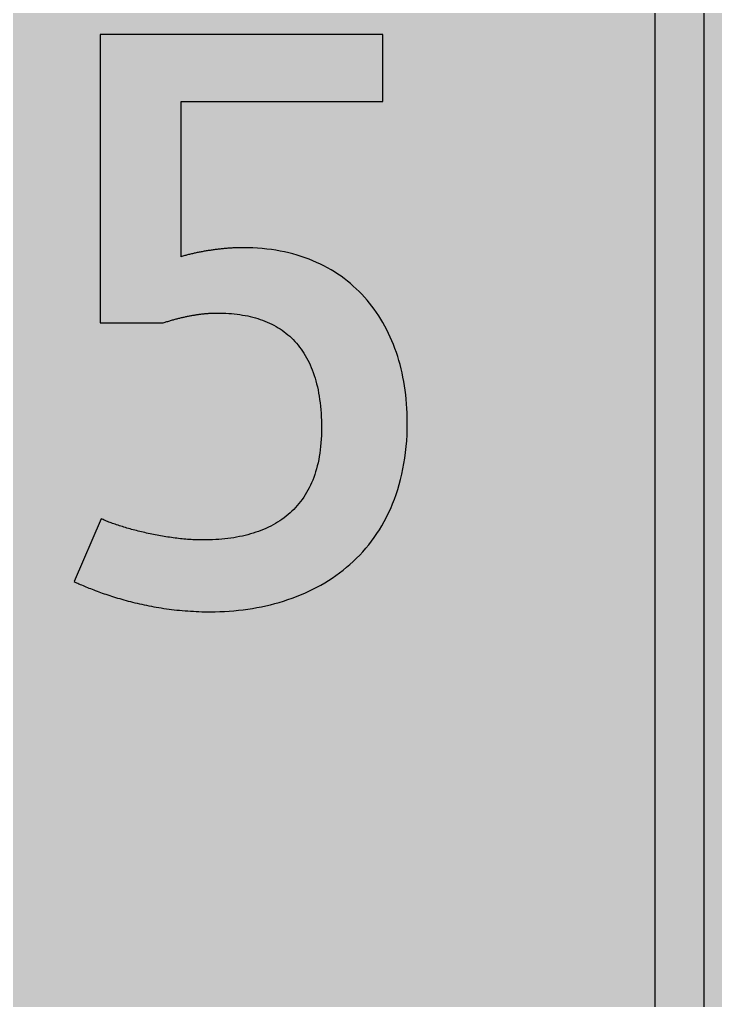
# Model space of a CAD drawing. Header units: millimetres. Extents: x 0 to 423, y 0 to 564.
# Drawn here: x 335.7 to 388.3, y 241 to 315.2 of the extents above; entities that cross this region are included whole.
import ezdxf

# ---------------------------------------------------------------- set-up
doc = ezdxf.new("R2010")
doc.units = ezdxf.units.MM

msp = doc.modelspace()

# ---------------------------------------------------------------- hatches: boundary and pattern name
for color, points in [(254, [(21.2189, 0.0537), (20.955, 0.0533), (20.6934, 0.0584), (20.4292, 0.066), (20.1676, 0.0787), (19.906, 0.094), (19.6469, 0.1118), (19.3853, 0.1321), (19.1262, 0.1549), (18.8671, 0.1829), (18.608, 0.2134), (18.349, 0.2464), (18.0924, 0.2845), (17.8359, 0.3251), (17.5793, 0.3683), (17.3253, 0.414), (17.0688, 0.4623), (16.8148, 0.5156), (16.5633, 0.5715), (16.3093, 0.6299), (16.0579, 0.6909), (15.809, 0.7544), (15.56, 0.823), (15.3111, 0.8941), (15.0622, 0.9677), (14.8158, 1.0439), (14.5694, 1.1227), (14.3256, 1.2065), (14.0818, 1.2903), (13.8379, 1.3792), (13.5966, 1.4707), (13.3579, 1.5672), (13.1191, 1.6637), (12.8803, 1.7628), (12.6441, 1.8669), (12.4079, 1.9736), (12.1742, 2.0803), (11.9405, 2.192), (11.7094, 2.3089), (11.4808, 2.4257), (11.2522, 2.5451), (11.0236, 2.6695), (10.7975, 2.794), (10.574, 2.9235), (10.3505, 3.0556), (10.1295, 3.1877), (9.9111, 3.3249), (9.6926, 3.4646), (9.4742, 3.6068), (9.2608, 3.7541), (9.0475, 3.9014), (8.8341, 4.0513), (8.6258, 4.2037), (8.4176, 4.3612), (8.2118, 4.5187), (8.0061, 4.6812), (7.8029, 4.8438), (7.6022, 5.0114), (7.4041, 5.1816), (7.206, 5.3518), (7.0129, 5.527), (6.8174, 5.7048), (6.6269, 5.8826), (6.4389, 6.0655), (6.2509, 6.2509), (6.0655, 6.4389), (5.8852, 6.6269), (5.7048, 6.8174), (5.527, 7.0104), (5.3518, 7.206), (5.1816, 7.4041), (5.0114, 7.6022), (4.8463, 7.8029), (4.6812, 8.0061), (4.5187, 8.2118), (4.3612, 8.4176), (4.2062, 8.6258), (4.0513, 8.8341), (3.9014, 9.0475), (3.7541, 9.2608), (3.6068, 9.4742), (3.4646, 9.6926), (3.3249, 9.9085), (3.1877, 10.1295), (3.0556, 10.3505), (2.9235, 10.574), (2.794, 10.7975), (2.6695, 11.0236), (2.5451, 11.2522), (2.4257, 11.4808), (2.3063, 11.7094), (2.192, 11.9405), (2.0803, 12.1742), (1.971, 12.4079), (1.8669, 12.6441), (1.7628, 12.8803), (1.6637, 13.1191), (1.5646, 13.3579), (1.4707, 13.5966), (1.3792, 13.8379), (1.2903, 14.0818), (1.2065, 14.3256), (1.1227, 14.5694), (1.0439, 14.8158), (0.9652, 15.0622), (0.8915, 15.3111), (0.823, 15.56), (0.7544, 15.809), (0.6883, 16.0604), (0.6274, 16.3119), (0.569, 16.5633), (0.5131, 16.8148), (0.4623, 17.0688), (0.4115, 17.3253), (0.3658, 17.5793), (0.3226, 17.8359), (0.2819, 18.0924), (0.2464, 18.3515), (0.2134, 18.608), (0.1829, 18.8671), (0.1549, 19.1262), (0.1295, 19.3878), (0.1092, 19.6469), (0.0914, 19.9085), (0.0762, 20.1701), (0.066, 20.4318), (0.0584, 20.6934), (0.0533, 20.955), (0.0508, 21.2192), (0.0522, 543.3314), (0.0533, 543.593), (0.0584, 543.8546), (0.066, 544.1188), (0.0762, 544.3804), (0.0914, 544.642), (0.1092, 544.9011), (0.1295, 545.1627), (0.1549, 545.4218), (0.1829, 545.6809), (0.2134, 545.94), (0.2464, 546.1991), (0.2819, 546.4556), (0.3226, 546.7121), (0.3658, 546.9687), (0.4115, 547.2227), (0.4623, 547.4792), (0.5131, 547.7332), (0.569, 547.9847), (0.6274, 548.2387), (0.6883, 548.4876), (0.7544, 548.7391), (0.823, 548.988), (0.8915, 549.2369), (0.9652, 549.4858), (1.0439, 549.7322), (1.1227, 549.9786), (1.2065, 550.2224), (1.2903, 550.4663), (1.3792, 550.7076), (1.4707, 550.9489), (1.5646, 551.1902), (1.6637, 551.4289), (1.7628, 551.6677), (1.8669, 551.9039), (1.971, 552.1401), (2.0803, 552.3738), (2.192, 552.6049), (2.3063, 552.8386), (2.4257, 553.0672), (2.5451, 553.2958), (2.6695, 553.5244), (2.794, 553.7505), (2.9235, 553.974), (3.0556, 554.1975), (3.1877, 554.4185), (3.3249, 554.6369), (3.4646, 554.8554), (3.6068, 555.0738), (3.7541, 555.2872), (3.9014, 555.5005), (4.0513, 555.7114), (4.2062, 555.9222), (4.3612, 556.1305), (4.5187, 556.3362), (4.6812, 556.5419), (4.8463, 556.7451), (5.0114, 556.9458), (5.1816, 557.1439), (5.3518, 557.342), (5.527, 557.5351), (5.7048, 557.7281), (5.8852, 557.9212), (6.0655, 558.1091), (6.2509, 558.2971), (6.4389, 558.4825), (6.6269, 558.6628), (6.8174, 558.8432), (7.0129, 559.021), (7.206, 559.1937), (7.4041, 559.3664), (7.6022, 559.5366), (7.8029, 559.7017), (8.0061, 559.8668), (8.2118, 560.0268), (8.4176, 560.1868), (8.6258, 560.3418), (8.8341, 560.4967), (9.0475, 560.6466), (9.2608, 560.7939), (9.4742, 560.9387), (9.6926, 561.0835), (9.9111, 561.2232), (10.1295, 561.3603), (10.3505, 561.4924), (10.574, 561.6245), (10.7975, 561.754), (11.0236, 561.8785), (11.2522, 562.0029), (11.4808, 562.1223), (11.7094, 562.2392), (11.9405, 562.356), (12.1742, 562.4678), (12.4079, 562.5744), (12.6441, 562.6811), (12.8803, 562.7853), (13.1191, 562.8843), (13.3579, 562.9834), (13.5966, 563.0774), (13.8379, 563.1688), (14.0818, 563.2577), (14.3256, 563.3415), (14.5694, 563.4253), (14.8158, 563.5041), (15.0622, 563.5803), (15.3111, 563.6539), (15.56, 563.7251), (15.809, 563.7936), (16.0579, 563.8571), (16.3093, 563.9206), (16.5633, 563.9791), (16.8148, 564.0349), (17.0688, 564.0857), (17.3253, 564.1365), (17.5793, 564.1823), (17.8359, 564.2254), (18.0924, 564.2635), (18.349, 564.3016), (18.608, 564.3347), (18.8671, 564.3651), (19.1262, 564.3931), (19.3853, 564.4185), (19.6469, 564.4388), (19.906, 564.4566), (20.1676, 564.4718), (20.4292, 564.482), (20.6934, 564.4896), (20.955, 564.4947), (21.2166, 564.4972), (402.2189, 564.4981), (402.4808, 564.4947), (402.7424, 564.4896), (403.0066, 564.482), (403.2682, 564.4718), (403.5298, 564.4566), (403.7889, 564.4388), (404.0505, 564.4185), (404.3096, 564.3931), (404.5687, 564.3651), (404.8277, 564.3347), (405.0868, 564.3016), (405.3434, 564.2635), (405.5999, 564.2254), (405.8564, 564.1823), (406.113, 564.1365), (406.367, 564.0857), (406.621, 564.0349), (406.875, 563.9791), (407.1264, 563.9206), (407.3779, 563.8571), (407.6268, 563.7936), (407.8783, 563.7251), (408.1272, 563.6539), (408.3736, 563.5803), (408.62, 563.5041), (408.8663, 563.4253), (409.1102, 563.3415), (409.354, 563.2577), (409.5979, 563.1688), (409.8392, 563.0774), (410.0805, 562.9834), (410.3192, 562.8843), (410.5554, 562.7853), (410.7942, 562.6811), (411.0279, 562.5744), (411.2616, 562.4678), (411.4952, 562.356), (411.7264, 562.2392), (411.9575, 562.1223), (412.1861, 562.0029), (412.4122, 561.8785), (412.6382, 561.754), (412.8643, 561.6245), (413.0853, 561.4924), (413.3063, 561.3603), (413.5272, 561.2232), (413.7457, 561.0835), (413.9616, 560.9387), (414.1775, 560.7939), (414.3908, 560.6466), (414.6017, 560.4967), (414.8125, 560.3418), (415.0208, 560.1868), (415.2265, 560.0268), (415.4297, 559.8668), (415.6329, 559.7017), (415.8336, 559.5366), (416.0342, 559.3664), (416.2298, 559.1937), (416.4254, 559.021), (416.6184, 558.8432), (416.8089, 558.6628), (416.9994, 558.4825), (417.1848, 558.2971), (417.3703, 558.1091), (417.5531, 557.9212), (417.7335, 557.7281), (417.9087, 557.5351), (418.084, 557.342), (418.2567, 557.1439), (418.4244, 556.9458), (418.592, 556.7451), (418.7546, 556.5419), (418.9171, 556.3362), (419.0746, 556.1305), (419.2321, 555.9222), (419.3845, 555.7114), (419.5369, 555.5005), (419.6842, 555.2872), (419.829, 555.0738), (419.9712, 554.8554), (420.1109, 554.6369), (420.2481, 554.4185), (420.3827, 554.1975), (420.5148, 553.974), (420.6418, 553.7505), (420.7688, 553.5244), (420.8907, 553.2958), (421.0126, 553.0672), (421.1295, 552.8386), (421.2438, 552.6049), (421.3555, 552.3738), (421.4647, 552.1401), (421.5689, 551.9039), (421.673, 551.6677), (421.7746, 551.4289), (421.8711, 551.1902), (421.9651, 550.9489), (422.0566, 550.7076), (422.1455, 550.4663), (422.2318, 550.2224), (422.3131, 549.9786), (422.3918, 549.7322), (422.4706, 549.4858), (422.5442, 549.2369), (422.6128, 548.988), (422.6814, 548.7391), (422.7449, 548.4876), (422.8084, 548.2387), (422.8668, 547.9847), (422.9227, 547.7332), (422.9735, 547.4792), (423.0243, 547.2227), (423.07, 546.9687), (423.1132, 546.7121), (423.1513, 546.4556), (423.1894, 546.1991), (423.2224, 545.94), (423.2529, 545.6809), (423.2808, 545.4218), (423.3037, 545.1627), (423.3266, 544.9011), (423.3443, 544.642), (423.357, 544.3804), (423.3697, 544.1188), (423.3774, 543.8546), (423.3824, 543.593), (423.385, 543.3314), (423.3855, 21.2203), (423.3824, 20.955), (423.3774, 20.6934), (423.3697, 20.4318), (423.357, 20.1701), (423.3443, 19.9085), (423.3266, 19.6469), (423.3037, 19.3878), (423.2808, 19.1262), (423.2529, 18.8671), (423.2224, 18.608), (423.1894, 18.3515), (423.1513, 18.0924), (423.1132, 17.8359), (423.07, 17.5793), (423.0243, 17.3253), (422.9735, 17.0688), (422.9227, 16.8148), (422.8668, 16.5633), (422.8084, 16.3119), (422.7449, 16.0604), (422.6814, 15.809), (422.6128, 15.56), (422.5442, 15.3111), (422.4706, 15.0622), (422.3918, 14.8158), (422.3131, 14.5694), (422.2318, 14.3256), (422.1455, 14.0818), (422.0566, 13.8379), (421.9651, 13.5966), (421.8711, 13.3579), (421.7746, 13.1191), (421.673, 12.8803), (421.5689, 12.6441), (421.4647, 12.4079), (421.3555, 12.1742), (421.2438, 11.9405), (421.1295, 11.7094), (421.0126, 11.4808), (420.8907, 11.2522), (420.7688, 11.0236), (420.6418, 10.7975), (420.5148, 10.574), (420.3827, 10.3505), (420.2481, 10.1295), (420.1109, 9.9085), (419.9712, 9.6926), (419.829, 9.4742), (419.6842, 9.2608), (419.5369, 9.0475), (419.3845, 8.8341), (419.2321, 8.6258), (419.0746, 8.4176), (418.9171, 8.2118), (418.7546, 8.0061), (418.592, 7.8029), (418.4244, 7.6022), (418.2567, 7.4041), (418.084, 7.206), (417.9087, 7.0104), (417.7335, 6.8174), (417.5531, 6.6269), (417.3703, 6.4389), (417.1848, 6.2509), (416.9994, 6.0655), (416.8089, 5.8826), (416.6184, 5.7048), (416.4254, 5.527), (416.2298, 5.3518), (416.0342, 5.1816), (415.8336, 5.0114), (415.6329, 4.8438), (415.4297, 4.6812), (415.2265, 4.5187), (415.0208, 4.3612), (414.8125, 4.2037), (414.6017, 4.0513), (414.3908, 3.9014), (414.1775, 3.7541), (413.9616, 3.6068), (413.7457, 3.4646), (413.5272, 3.3249), (413.3063, 3.1877), (413.0853, 3.0556), (412.8643, 2.9235), (412.6382, 2.794), (412.4122, 2.6695), (412.1861, 2.5451), (411.9575, 2.4257), (411.7264, 2.3089), (411.4952, 2.192), (411.2616, 2.0803), (411.0279, 1.9736), (410.7942, 1.8669), (410.5554, 1.7628), (410.3192, 1.6637), (410.0805, 1.5672), (409.8392, 1.4707), (409.5979, 1.3792), (409.354, 1.2903), (409.1102, 1.2065), (408.8663, 1.1227), (408.62, 1.0439), (408.3736, 0.9677), (408.1272, 0.8941), (407.8783, 0.823), (407.6268, 0.7544), (407.3779, 0.6909), (407.1264, 0.6299), (406.875, 0.5715), (406.621, 0.5156), (406.367, 0.4623), (406.113, 0.414), (405.8564, 0.3683), (405.5999, 0.3251), (405.3434, 0.2845), (405.0868, 0.2464), (404.8277, 0.2134), (404.5687, 0.1829), (404.3096, 0.1549), (404.0505, 0.1321), (403.7889, 0.1118), (403.5298, 0.094), (403.2682, 0.0787), (403.0066, 0.066), (402.7424, 0.0584), (402.4808, 0.0533), (402.2166, 0.0533)]), (59, [(251.5828, 131.287), (251.3914, 131.2875), (251.2009, 131.2951), (251.0104, 131.3078), (250.825, 131.3231), (250.637, 131.3459), (250.4542, 131.3713), (250.2713, 131.4018), (250.0884, 131.4374), (249.9081, 131.4755), (249.7303, 131.5187), (249.5525, 131.5669), (249.3797, 131.6177), (249.2045, 131.6736), (249.0343, 131.7346), (248.8641, 131.8006), (248.699, 131.8666), (248.5339, 131.9403), (248.3688, 132.0165), (248.2088, 132.0952), (248.0513, 132.1791), (247.8938, 132.268), (247.7389, 132.3569), (247.589, 132.4534), (247.4392, 132.5499), (247.2919, 132.6515), (247.1496, 132.7582), (247.0074, 132.8649), (246.8702, 132.9766), (246.7331, 133.0909), (246.601, 133.2103), (246.4714, 133.3297), (246.3419, 133.4541), (246.22, 133.5811), (246.0981, 133.7132), (245.9787, 133.8453), (245.8644, 133.9799), (245.7526, 134.1196), (245.6459, 134.2619), (245.5393, 134.4041), (245.4377, 134.5514), (245.3411, 134.7013), (245.2446, 134.8511), (245.1557, 135.0061), (245.0668, 135.161), (244.983, 135.321), (244.9043, 135.4811), (244.8281, 135.6436), (244.7544, 135.8087), (244.6858, 135.9764), (244.6223, 136.1465), (244.5614, 136.3167), (244.5055, 136.4894), (244.4547, 136.6647), (244.4064, 136.8425), (244.3632, 137.0203), (244.3226, 137.2006), (244.2896, 137.3835), (244.2591, 137.5664), (244.2337, 137.7493), (244.2108, 137.9372), (244.1956, 138.1227), (244.1829, 138.3132), (244.1753, 138.5037), (244.1727, 138.6942), (244.1744, 341.1897), (244.1753, 341.3785), (244.1829, 341.569), (244.1956, 341.7595), (244.2108, 341.945), (244.2337, 342.1329), (244.2591, 342.3158), (244.2896, 342.4987), (244.3226, 342.6816), (244.3632, 342.8619), (244.4064, 343.0397), (244.4547, 343.2175), (244.5055, 343.3902), (244.5614, 343.5655), (244.6223, 343.7357), (244.6858, 343.9058), (244.7544, 344.0709), (244.8281, 344.236), (244.9043, 344.4011), (244.983, 344.5612), (245.0668, 344.7186), (245.1557, 344.8761), (245.2446, 345.0311), (245.3411, 345.1809), (245.4377, 345.3308), (245.5393, 345.4781), (245.6459, 345.6203), (245.7526, 345.7626), (245.8644, 345.8997), (245.9787, 346.0369), (246.0981, 346.169), (246.22, 346.2985), (246.3419, 346.4281), (246.4714, 346.55), (246.601, 346.6719), (246.7331, 346.7913), (246.8702, 346.9056), (247.0074, 347.0173), (247.1496, 347.124), (247.2919, 347.2307), (247.4392, 347.3323), (247.589, 347.4288), (247.7389, 347.5253), (247.8938, 347.6142), (248.0513, 347.7031), (248.2088, 347.787), (248.3688, 347.8657), (248.5339, 347.9419), (248.699, 348.0156), (248.8641, 348.0841), (249.0343, 348.1476), (249.2045, 348.2086), (249.3797, 348.2645), (249.5525, 348.3153), (249.7303, 348.3635), (249.9081, 348.4067), (250.0884, 348.4474), (250.2713, 348.4804), (250.4542, 348.5109), (250.637, 348.5363), (250.825, 348.5591), (251.0104, 348.5744), (251.2009, 348.5871), (251.3914, 348.5947), (251.5819, 348.5972), (379.9939, 348.5981), (380.1847, 348.5947), (380.3752, 348.5871), (380.5631, 348.5744), (380.7511, 348.5591), (380.9365, 348.5363), (381.1219, 348.5109), (381.3048, 348.4804), (381.4851, 348.4474), (381.6655, 348.4067), (381.8433, 348.3635), (382.0211, 348.3153), (382.1963, 348.2645), (382.3691, 348.2086), (382.5392, 348.1476), (382.7094, 348.0841), (382.8771, 348.0156), (383.0422, 347.9419), (383.2047, 347.8657), (383.3647, 347.787), (383.5248, 347.7031), (383.6797, 347.6142), (383.8346, 347.5253), (383.987, 347.4288), (384.1344, 347.3323), (384.2817, 347.2307), (384.4265, 347.124), (384.5662, 347.0173), (384.7059, 346.9056), (384.8405, 346.7913), (384.9751, 346.6719), (385.1046, 346.55), (385.2316, 346.4281), (385.3561, 346.2985), (385.478, 346.169), (385.5949, 346.0369), (385.7092, 345.8997), (385.8209, 345.7626), (385.9301, 345.6203), (386.0343, 345.4781), (386.1359, 345.3308), (386.2349, 345.1809), (386.3289, 345.0311), (386.4204, 344.8761), (386.5067, 344.7186), (386.5905, 344.5612), (386.6718, 344.4011), (386.7455, 344.236), (386.8191, 344.0709), (386.8877, 343.9058), (386.9512, 343.7357), (387.0122, 343.5655), (387.0681, 343.3902), (387.1189, 343.2175), (387.1671, 343.0397), (387.2103, 342.8619), (387.2509, 342.6816), (387.2865, 342.4987), (387.3144, 342.3158), (387.3424, 342.1329), (387.3627, 341.945), (387.3805, 341.7595), (387.3906, 341.569), (387.3983, 341.3785), (387.4008, 341.188), (387.4022, 138.6953), (387.3983, 138.5037), (387.3906, 138.3132), (387.3805, 138.1227), (387.3627, 137.9372), (387.3424, 137.7493), (387.3144, 137.5664), (387.2865, 137.3835), (387.2509, 137.2006), (387.2103, 137.0203), (387.1671, 136.8425), (387.1189, 136.6647), (387.0681, 136.4894), (387.0122, 136.3167), (386.9512, 136.1465), (386.8877, 135.9764), (386.8191, 135.8087), (386.7455, 135.6436), (386.6718, 135.4811), (386.5905, 135.321), (386.5067, 135.161), (386.4204, 135.0061), (386.3289, 134.8511), (386.2349, 134.7013), (386.1359, 134.5514), (386.0343, 134.4041), (385.9301, 134.2619), (385.8209, 134.1196), (385.7092, 133.9799), (385.5949, 133.8453), (385.478, 133.7132), (385.3561, 133.5811), (385.2316, 133.4541), (385.1046, 133.3297), (384.9751, 133.2103), (384.8405, 133.0909), (384.7059, 132.9766), (384.5662, 132.8649), (384.4265, 132.7582), (384.2817, 132.6515), (384.1344, 132.5499), (383.987, 132.4534), (383.8346, 132.3569), (383.6797, 132.268), (383.5248, 132.1791), (383.3647, 132.0952), (383.2047, 132.0165), (383.0422, 131.9403), (382.8771, 131.8666), (382.7094, 131.8006), (382.5392, 131.7346), (382.3691, 131.6736), (382.1963, 131.6177), (382.0211, 131.5669), (381.8433, 131.5187), (381.6655, 131.4755), (381.4851, 131.4374), (381.3048, 131.4018), (381.1219, 131.3713), (380.9365, 131.3459), (380.7511, 131.3231), (380.5631, 131.3078), (380.3752, 131.2951), (380.1847, 131.2875), (379.9916, 131.285)]), (40, [(251.5828, 134.9912), (251.4854, 134.9908), (251.3914, 134.9959), (251.2974, 135.001), (251.2035, 135.0086), (251.1095, 135.0188), (251.018, 135.0315), (250.9266, 135.0467), (250.8352, 135.0645), (250.7463, 135.0848), (250.6574, 135.1077), (250.5685, 135.1305), (250.4796, 135.1559), (250.3932, 135.1839), (250.3094, 135.2144), (250.223, 135.2474), (250.1392, 135.2804), (250.0579, 135.316), (249.9766, 135.3541), (249.8954, 135.3947), (249.8166, 135.4379), (249.7379, 135.4811), (249.6617, 135.5268), (249.5855, 135.5725), (249.5118, 135.6233), (249.4382, 135.6741), (249.3645, 135.7249), (249.2959, 135.7808), (249.2248, 135.8367), (249.1588, 135.8925), (249.0902, 135.951), (249.0267, 136.0119), (248.9632, 136.0754), (248.8997, 136.1389), (248.8387, 136.2024), (248.7803, 136.2685), (248.7244, 136.337), (248.6685, 136.4056), (248.6127, 136.4767), (248.5619, 136.5504), (248.5111, 136.6215), (248.4603, 136.6977), (248.4145, 136.7739), (248.3688, 136.8501), (248.3256, 136.9289), (248.2825, 137.0076), (248.2418, 137.0889), (248.2037, 137.1702), (248.1682, 137.2514), (248.1351, 137.3353), (248.1021, 137.4191), (248.0716, 137.5054), (248.0437, 137.5918), (248.0183, 137.6807), (247.9929, 137.7671), (247.9726, 137.8585), (247.9523, 137.9474), (247.9345, 138.0388), (247.9192, 138.1303), (247.9065, 138.2217), (247.8964, 138.3157), (247.8888, 138.4097), (247.8811, 138.5037), (247.8786, 138.5976), (247.8786, 138.6942), (247.8786, 341.1897), (247.8786, 341.2846), (247.8811, 341.3785), (247.8888, 341.4725), (247.8964, 341.5665), (247.9065, 341.6605), (247.9192, 341.7519), (247.9345, 341.8434), (247.9523, 341.9348), (247.9726, 342.0237), (247.9929, 342.1126), (248.0183, 342.2015), (248.0437, 342.2904), (248.0716, 342.3768), (248.1021, 342.4606), (248.1351, 342.5469), (248.1682, 342.6308), (248.2037, 342.712), (248.2418, 342.7933), (248.2825, 342.8746), (248.3256, 342.9533), (248.3688, 343.0321), (248.4145, 343.1083), (248.4603, 343.1845), (248.5111, 343.2581), (248.5619, 343.3318), (248.6127, 343.4055), (248.6685, 343.474), (248.7244, 343.5452), (248.7803, 343.6112), (248.8387, 343.6798), (248.8997, 343.7433), (248.9632, 343.8068), (249.0267, 343.8703), (249.0902, 343.9312), (249.1588, 343.9897), (249.2248, 344.0455), (249.2959, 344.1014), (249.3645, 344.1573), (249.4382, 344.2081), (249.5118, 344.2589), (249.5855, 344.3097), (249.6617, 344.3554), (249.7379, 344.4011), (249.8166, 344.4443), (249.8954, 344.4875), (249.9766, 344.5281), (250.0579, 344.5662), (250.1392, 344.6018), (250.223, 344.6348), (250.3094, 344.6678), (250.3932, 344.6983), (250.4796, 344.7263), (250.5685, 344.7517), (250.6574, 344.7771), (250.7463, 344.7974), (250.8352, 344.8177), (250.9266, 344.8355), (251.018, 344.8507), (251.1095, 344.8634), (251.2035, 344.8736), (251.2974, 344.8812), (251.3914, 344.8888), (251.4854, 344.8914), (251.5819, 344.8939), (379.9939, 344.8939), (380.0881, 344.8914), (380.1821, 344.8888), (380.2786, 344.8812), (380.3726, 344.8736), (380.4641, 344.8634), (380.558, 344.8507), (380.6495, 344.8355), (380.7384, 344.8177), (380.8298, 344.7974), (380.9187, 344.7771), (381.0076, 344.7517), (381.094, 344.7263), (381.1803, 344.6983), (381.2667, 344.6678), (381.3505, 344.6348), (381.4343, 344.6018), (381.5182, 344.5662), (381.5994, 344.5281), (381.6782, 344.4875), (381.7595, 344.4443), (381.8357, 344.4011), (381.9144, 344.3554), (381.9906, 344.3097), (382.0643, 344.2589), (382.1379, 344.2081), (382.209, 344.1573), (382.2802, 344.1014), (382.3487, 344.0455), (382.4173, 343.9897), (382.4834, 343.9312), (382.5494, 343.8703), (382.6129, 343.8068), (382.6739, 343.7433), (382.7348, 343.6798), (382.7932, 343.6112), (382.8517, 343.5452), (382.9075, 343.474), (382.9609, 343.4055), (383.0142, 343.3318), (383.065, 343.2581), (383.1133, 343.1845), (383.1615, 343.1083), (383.2073, 343.0321), (383.2504, 342.9533), (383.2911, 342.8746), (383.3317, 342.7933), (383.3698, 342.712), (383.4054, 342.6308), (383.4409, 342.5469), (383.4714, 342.4606), (383.5019, 342.3768), (383.5298, 342.2904), (383.5552, 342.2015), (383.5806, 342.1126), (383.601, 342.0237), (383.6213, 341.9348), (383.6391, 341.8434), (383.6543, 341.7519), (383.667, 341.6605), (383.6772, 341.5665), (383.6848, 341.4725), (383.6924, 341.3785), (383.6949, 341.2846), (383.6975, 341.188), (383.698, 138.6953), (383.6949, 138.5976), (383.6924, 138.5037), (383.6848, 138.4097), (383.6772, 138.3157), (383.667, 138.2217), (383.6543, 138.1303), (383.6391, 138.0388), (383.6213, 137.9474), (383.601, 137.8585), (383.5806, 137.7671), (383.5552, 137.6807), (383.5298, 137.5918), (383.5019, 137.5054), (383.4714, 137.4191), (383.4409, 137.3353), (383.4054, 137.2514), (383.3698, 137.1702), (383.3317, 137.0889), (383.2911, 137.0076), (383.2504, 136.9289), (383.2073, 136.8501), (383.1615, 136.7739), (383.1133, 136.6977), (383.065, 136.6215), (383.0142, 136.5504), (382.9609, 136.4767), (382.9075, 136.4056), (382.8517, 136.337), (382.7932, 136.2685), (382.7348, 136.2024), (382.6739, 136.1389), (382.6129, 136.0754), (382.5494, 136.0119), (382.4834, 135.951), (382.4173, 135.8925), (382.3487, 135.8367), (382.2802, 135.7808), (382.209, 135.7249), (382.1379, 135.6741), (382.0643, 135.6233), (381.9906, 135.5725), (381.9144, 135.5268), (381.8357, 135.4811), (381.7595, 135.4379), (381.6782, 135.3947), (381.5994, 135.3541), (381.5182, 135.316), (381.4343, 135.2804), (381.3505, 135.2474), (381.2667, 135.2144), (381.1803, 135.1839), (381.094, 135.1559), (381.0076, 135.1305), (380.9187, 135.1077), (380.8298, 135.0848), (380.7384, 135.0645), (380.6495, 135.0467), (380.558, 135.0315), (380.4641, 135.0188), (380.3726, 135.0086), (380.2786, 135.001), (380.1821, 134.9959), (380.0881, 134.9908), (379.9916, 134.9908)]), (59, [(363.1406, 308.9628), (363.1406, 314.0259), (341.7796, 314.0259), (341.7796, 292.2319), (346.534, 292.2319), (346.6059, 292.2549), (346.677, 292.2753), (346.7481, 292.2981), (346.8192, 292.321), (346.8903, 292.3413), (346.9615, 292.3642), (347.0326, 292.3845), (347.1037, 292.4048), (347.1723, 292.4251), (347.2434, 292.4454), (347.312, 292.4632), (347.3806, 292.4835), (347.4491, 292.5013), (347.5177, 292.5191), (347.5863, 292.5369), (347.6549, 292.5547), (347.7235, 292.5724), (347.792, 292.5902), (347.8581, 292.6055), (347.9241, 292.6232), (347.9927, 292.6385), (348.0587, 292.6537), (348.1248, 292.669), (348.1908, 292.6817), (348.2569, 292.6969), (348.3229, 292.7121), (348.3864, 292.7248), (348.4524, 292.7375), (348.5159, 292.7502), (348.5794, 292.7629), (348.6455, 292.7756), (348.709, 292.7858), (348.7725, 292.7985), (348.836, 292.8087), (348.8995, 292.8214), (348.9604, 292.8315), (349.0239, 292.8417), (349.0849, 292.8493), (349.1484, 292.8595), (349.2094, 292.8671), (349.2703, 292.8772), (349.3313, 292.8849), (349.3922, 292.8925), (349.4532, 292.9001), (349.5142, 292.9077), (349.5726, 292.9128), (349.6335, 292.9204), (349.692, 292.9255), (349.7529, 292.9306), (349.8113, 292.9357), (349.8698, 292.9407), (349.9282, 292.9458), (349.9866, 292.9509), (350.0425, 292.9534), (350.1009, 292.9585), (350.1593, 292.9611), (350.2152, 292.9636), (350.2736, 292.9661), (350.3295, 292.9687), (350.3854, 292.9687), (350.4413, 292.9712), (350.4971, 292.9712), (350.553, 292.9712), (350.6064, 292.9712), (350.8324, 292.9712), (351.0534, 292.9661), (351.2744, 292.956), (351.4903, 292.9433), (351.7036, 292.9255), (351.9145, 292.9052), (352.1227, 292.8823), (352.3285, 292.8544), (352.5317, 292.8214), (352.7323, 292.7858), (352.9305, 292.7477), (353.1235, 292.702), (353.3165, 292.6563), (353.5045, 292.6029), (353.6899, 292.5496), (353.8728, 292.4886), (354.0531, 292.4251), (354.2309, 292.3565), (354.4037, 292.2854), (354.5738, 292.2092), (354.7415, 292.1279), (354.904, 292.0441), (355.0666, 291.9552), (355.2241, 291.8612), (355.379, 291.7647), (355.5289, 291.6631), (355.6762, 291.5564), (355.821, 291.4447), (355.9607, 291.3304), (356.1004, 291.211), (356.2325, 291.0865), (356.3645, 290.957), (356.4915, 290.8249), (356.6135, 290.6878), (356.7354, 290.5455), (356.8497, 290.3982), (356.964, 290.2458), (357.0707, 290.0883), (357.1773, 289.9283), (357.2789, 289.7607), (357.3755, 289.5905), (357.4694, 289.4152), (357.5609, 289.2349), (357.6472, 289.0495), (357.7285, 288.859), (357.8073, 288.6634), (357.8809, 288.4627), (357.952, 288.257), (358.0181, 288.0487), (358.079, 287.8328), (358.1375, 287.6118), (358.1933, 287.3858), (358.2416, 287.1546), (358.2873, 286.9184), (358.3305, 286.6771), (358.3661, 286.4307), (358.3991, 286.1793), (358.4296, 285.9227), (358.4524, 285.6611), (358.4727, 285.3919), (358.488, 285.1201), (358.5007, 284.8407), (358.5058, 284.5562), (358.5083, 284.2666), (358.5058, 283.9796), (358.4981, 283.7002), (358.4854, 283.4234), (358.4651, 283.1541), (358.4423, 282.89), (358.4118, 282.6309), (358.3762, 282.3794), (358.3381, 282.1305), (358.2924, 281.8892), (358.2416, 281.653), (358.1883, 281.4193), (358.1273, 281.1932), (358.0638, 280.9723), (357.9927, 280.7564), (357.919, 280.5455), (357.8403, 280.3398), (357.7565, 280.1417), (357.6676, 279.9461), (357.5736, 279.7556), (357.4771, 279.5702), (357.3755, 279.3898), (357.2688, 279.2146), (357.1596, 279.0444), (357.0453, 278.8768), (356.9259, 278.7167), (356.8014, 278.5618), (356.6744, 278.4094), (356.5423, 278.2621), (356.4077, 278.1198), (356.268, 277.9827), (356.1258, 277.8506), (355.9785, 277.7236), (355.8261, 277.5991), (355.6711, 277.4798), (355.5136, 277.3655), (355.3511, 277.2537), (355.186, 277.1496), (355.0183, 277.048), (354.8456, 276.9489), (354.6678, 276.8575), (354.49, 276.7686), (354.3071, 276.6847), (354.1217, 276.6035), (353.9312, 276.5273), (353.7382, 276.4536), (353.5426, 276.3876), (353.3445, 276.3215), (353.1438, 276.2631), (352.9381, 276.2047), (352.7323, 276.1539), (352.5215, 276.1056), (352.3082, 276.0599), (352.0923, 276.0193), (351.8764, 275.9812), (351.6554, 275.9481), (351.4319, 275.9177), (351.2058, 275.8923), (350.9772, 275.8694), (350.7461, 275.8516), (350.5124, 275.8364), (350.2762, 275.8237), (350.0399, 275.8161), (349.7986, 275.811), (349.5573, 275.8084), (349.4303, 275.8084), (349.3008, 275.811), (349.1713, 275.8135), (349.0417, 275.8186), (348.9096, 275.8237), (348.7776, 275.8313), (348.6455, 275.8389), (348.5109, 275.8465), (348.3788, 275.8567), (348.2442, 275.8694), (348.1095, 275.8796), (347.9749, 275.8923), (347.8378, 275.9075), (347.7031, 275.9227), (347.5685, 275.938), (347.4314, 275.9558), (347.2967, 275.9735), (347.1596, 275.9913), (347.0224, 276.0116), (346.8878, 276.032), (346.7506, 276.0523), (346.616, 276.0751), (346.4814, 276.098), (346.3442, 276.1209), (346.2096, 276.1463), (346.0775, 276.1717), (345.9429, 276.1971), (345.8083, 276.2225), (345.6762, 276.2504), (345.5441, 276.2758), (345.4121, 276.3063), (345.2825, 276.3342), (345.153, 276.3622), (345.0234, 276.3926), (344.8964, 276.4231), (344.7694, 276.4536), (344.6424, 276.4841), (344.518, 276.5171), (344.3935, 276.5476), (344.2716, 276.5806), (344.1497, 276.6136), (344.0303, 276.6466), (343.9109, 276.6797), (343.7941, 276.7127), (343.6798, 276.7482), (343.5655, 276.7813), (343.4512, 276.8168), (343.342, 276.8498), (343.2327, 276.8854), (343.1261, 276.921), (343.0194, 276.9565), (342.9152, 276.9921), (342.8136, 277.0276), (342.7146, 277.0607), (342.6181, 277.0962), (342.5215, 277.1318), (342.4276, 277.1673), (342.3361, 277.2029), (342.2472, 277.2385), (342.1609, 277.274), (342.077, 277.3096), (341.9958, 277.3451), (341.917, 277.3782), (341.8408, 277.4137), (339.8051, 272.6627), (339.8926, 272.6207), (339.9841, 272.5776), (340.0755, 272.5369), (340.172, 272.4937), (340.2736, 272.4506), (340.3752, 272.4048), (340.4794, 272.3591), (340.5861, 272.3134), (340.6953, 272.2677), (340.807, 272.222), (340.9239, 272.1762), (341.0407, 272.128), (341.1601, 272.0823), (341.2846, 272.034), (341.409, 271.9857), (341.536, 271.94), (341.6656, 271.8918), (341.7976, 271.8435), (341.9323, 271.7952), (342.0694, 271.747), (342.2091, 271.7013), (342.3514, 271.653), (342.4961, 271.6047), (342.6435, 271.559), (342.7908, 271.5108), (342.9406, 271.465), (343.0956, 271.4193), (343.2505, 271.3736), (343.408, 271.3279), (343.568, 271.2822), (343.728, 271.239), (343.8931, 271.1933), (344.0582, 271.1501), (344.2259, 271.1094), (344.3961, 271.0663), (344.5688, 271.0256), (344.744, 270.985), (344.9193, 270.9469), (345.0971, 270.9088), (345.2774, 270.8707), (345.4578, 270.8351), (345.6432, 270.7996), (345.8286, 270.764), (346.0166, 270.731), (346.2045, 270.7005), (346.395, 270.67), (346.5881, 270.6395), (346.7837, 270.6116), (346.9792, 270.5862), (347.1774, 270.5608), (347.3755, 270.5354), (347.5787, 270.5125), (347.7793, 270.4922), (347.9851, 270.4719), (348.1908, 270.4541), (348.3991, 270.4389), (348.6074, 270.4236), (348.8182, 270.4135), (349.0316, 270.4008), (349.2449, 270.3932), (349.4583, 270.3855), (349.6767, 270.3805), (349.8926, 270.3779), (350.1136, 270.3754), (350.4692, 270.3805), (350.8248, 270.3881), (351.1779, 270.4033), (351.5309, 270.4262), (351.884, 270.4541), (352.2345, 270.4897), (352.585, 270.5303), (352.933, 270.576), (353.2784, 270.6294), (353.6239, 270.6903), (353.9668, 270.7564), (354.3071, 270.83), (354.645, 270.9113), (354.9802, 270.9977), (355.3104, 271.0917), (355.6406, 271.1907), (355.9683, 271.2974), (356.2909, 271.4117), (356.6109, 271.5311), (356.9284, 271.6581), (357.2408, 271.7927), (357.5507, 271.9349), (357.8555, 272.0823), (358.1578, 272.2397), (358.455, 272.4023), (358.7471, 272.5699), (359.0341, 272.7477), (359.3186, 272.9306), (359.5954, 273.1237), (359.8697, 273.3218), (360.1364, 273.5275), (360.4006, 273.7409), (360.6571, 273.9619), (360.9086, 274.1905), (361.1524, 274.4267), (361.3937, 274.668), (361.6249, 274.9194), (361.8535, 275.1785), (362.0719, 275.4452), (362.2853, 275.717), (362.4936, 275.9989), (362.6917, 276.2885), (362.8847, 276.5857), (363.0701, 276.8905), (363.2479, 277.2029), (363.4181, 277.5255), (363.5807, 277.8531), (363.7356, 278.191), (363.8804, 278.5339), (364.0176, 278.8869), (364.1471, 279.2476), (364.269, 279.6184), (364.3808, 279.9944), (364.4849, 280.3804), (364.5789, 280.7741), (364.6627, 281.178), (364.7389, 281.5869), (364.805, 282.006), (364.8608, 282.4353), (364.9066, 282.8696), (364.9447, 283.3141), (364.9701, 283.7688), (364.9853, 284.2285), (364.9904, 284.701), (364.9878, 285.0566), (364.9777, 285.4122), (364.9624, 285.7627), (364.9396, 286.1107), (364.9091, 286.4536), (364.8735, 286.7939), (364.8304, 287.1318), (364.7821, 287.4645), (364.7262, 287.7947), (364.6653, 288.1224), (364.5967, 288.4424), (364.523, 288.7624), (364.4417, 289.0749), (364.3554, 289.3873), (364.2639, 289.6921), (364.1649, 289.9943), (364.0582, 290.2915), (363.9464, 290.5836), (363.8296, 290.8732), (363.7051, 291.1551), (363.5756, 291.4345), (363.4384, 291.7088), (363.2962, 291.9781), (363.1489, 292.2448), (362.9939, 292.5039), (362.8339, 292.7579), (362.6688, 293.0068), (362.4961, 293.2532), (362.3183, 293.4919), (362.1354, 293.7256), (361.9449, 293.9542), (361.7493, 294.1752), (361.5487, 294.3936), (361.3429, 294.6044), (361.1296, 294.8102), (360.9111, 295.0108), (360.6876, 295.2039), (360.459, 295.3918), (360.2228, 295.5747), (359.9815, 295.75), (359.7351, 295.9176), (359.4837, 296.0827), (359.2246, 296.2377), (358.963, 296.3901), (358.6937, 296.5323), (358.4194, 296.6695), (358.14, 296.799), (357.8555, 296.9235), (357.566, 297.0403), (357.2688, 297.1495), (356.9691, 297.2511), (356.6617, 297.3476), (356.3493, 297.4365), (356.0343, 297.5178), (355.7118, 297.5915), (355.3841, 297.6575), (355.0514, 297.7159), (354.7135, 297.7667), (354.3706, 297.8099), (354.0227, 297.848), (353.6721, 297.876), (353.314, 297.8937), (352.9508, 297.9064), (352.5825, 297.9115), (352.5114, 297.9115), (352.4428, 297.9115), (352.3717, 297.909), (352.3005, 297.909), (352.2294, 297.9064), (352.1583, 297.9039), (352.0872, 297.9014), (352.0161, 297.8988), (351.9449, 297.8963), (351.8713, 297.8937), (351.8002, 297.8887), (351.7265, 297.8861), (351.6528, 297.881), (351.5792, 297.876), (351.5055, 297.8709), (351.4319, 297.8658), (351.3582, 297.8607), (351.2845, 297.8531), (351.2109, 297.848), (351.1372, 297.8404), (351.061, 297.8328), (350.9874, 297.8252), (350.9112, 297.8175), (350.8375, 297.8099), (350.7638, 297.8023), (350.6876, 297.7921), (350.6114, 297.7845), (350.5378, 297.7744), (350.4616, 297.7642), (350.3879, 297.754), (350.3117, 297.7439), (350.2355, 297.7337), (350.1619, 297.7236), (350.0857, 297.7109), (350.012, 297.7007), (349.9358, 297.688), (349.8596, 297.6753), (349.7859, 297.6626), (349.7097, 297.6499), (349.6361, 297.6372), (349.5599, 297.6245), (349.4862, 297.6093), (349.4126, 297.5966), (349.3364, 297.5813), (349.2627, 297.5661), (349.189, 297.5508), (349.1154, 297.5356), (349.0392, 297.5204), (348.9655, 297.5051), (348.8919, 297.4873), (348.8207, 297.4721), (348.7471, 297.4543), (348.6734, 297.4391), (348.6023, 297.4213), (348.5286, 297.4035), (348.4575, 297.3857), (348.3839, 297.368), (348.3127, 297.3476), (348.2416, 297.3299), (348.1705, 297.3095), (348.0994, 297.2918), (348.0308, 297.2714), (347.9597, 297.2511), (347.8911, 297.2308), (347.8911, 308.9628)])]:
    msp.add_hatch(color=color).paths.add_polyline_path(points)

# ---------------------------------------------------------------- linework, layer by layer
at = {"color": 40}
msp.add_lwpolyline([(383.6975, 341.188), (383.698, 138.6953)], dxfattribs=at)
at = {"color": 59}
for points in [[(387.4008, 341.188), (387.4022, 138.6953)], [(363.1406, 308.9628), (363.1406, 314.0259), (341.7796, 314.0259), (341.7796, 292.2319), (346.534, 292.2319), (346.6059, 292.2549), (346.677, 292.2753), (346.7481, 292.2981), (346.8192, 292.321), (346.8903, 292.3413), (346.9615, 292.3642), (347.0326, 292.3845), (347.1037, 292.4048), (347.1723, 292.4251), (347.2434, 292.4454), (347.312, 292.4632), (347.3806, 292.4835), (347.4491, 292.5013), (347.5177, 292.5191), (347.5863, 292.5369), (347.6549, 292.5547), (347.7235, 292.5724), (347.792, 292.5902), (347.8581, 292.6055), (347.9241, 292.6232), (347.9927, 292.6385), (348.0587, 292.6537), (348.1248, 292.669), (348.1908, 292.6817), (348.2569, 292.6969), (348.3229, 292.7121), (348.3864, 292.7248), (348.4524, 292.7375), (348.5159, 292.7502), (348.5794, 292.7629), (348.6455, 292.7756), (348.709, 292.7858), (348.7725, 292.7985), (348.836, 292.8087), (348.8995, 292.8214), (348.9604, 292.8315), (349.0239, 292.8417), (349.0849, 292.8493), (349.1484, 292.8595), (349.2094, 292.8671), (349.2703, 292.8772), (349.3313, 292.8849), (349.3922, 292.8925), (349.4532, 292.9001), (349.5142, 292.9077), (349.5726, 292.9128), (349.6335, 292.9204), (349.692, 292.9255), (349.7529, 292.9306), (349.8113, 292.9357), (349.8698, 292.9407), (349.9282, 292.9458), (349.9866, 292.9509), (350.0425, 292.9534), (350.1009, 292.9585), (350.1593, 292.9611), (350.2152, 292.9636), (350.2736, 292.9661), (350.3295, 292.9687), (350.3854, 292.9687), (350.4413, 292.9712), (350.4971, 292.9712), (350.553, 292.9712), (350.6064, 292.9712), (350.8324, 292.9712), (351.0534, 292.9661), (351.2744, 292.956), (351.4903, 292.9433), (351.7036, 292.9255), (351.9145, 292.9052), (352.1227, 292.8823), (352.3285, 292.8544), (352.5317, 292.8214), (352.7323, 292.7858), (352.9305, 292.7477), (353.1235, 292.702), (353.3165, 292.6563), (353.5045, 292.6029), (353.6899, 292.5496), (353.8728, 292.4886), (354.0531, 292.4251), (354.2309, 292.3565), (354.4037, 292.2854), (354.5738, 292.2092), (354.7415, 292.1279), (354.904, 292.0441), (355.0666, 291.9552), (355.2241, 291.8612), (355.379, 291.7647), (355.5289, 291.6631), (355.6762, 291.5564), (355.821, 291.4447), (355.9607, 291.3304), (356.1004, 291.211), (356.2325, 291.0865), (356.3645, 290.957), (356.4915, 290.8249), (356.6135, 290.6878), (356.7354, 290.5455), (356.8497, 290.3982), (356.964, 290.2458), (357.0707, 290.0883), (357.1773, 289.9283), (357.2789, 289.7607), (357.3755, 289.5905), (357.4694, 289.4152), (357.5609, 289.2349), (357.6472, 289.0495), (357.7285, 288.859), (357.8073, 288.6634), (357.8809, 288.4627), (357.952, 288.257), (358.0181, 288.0487), (358.079, 287.8328), (358.1375, 287.6118), (358.1933, 287.3858), (358.2416, 287.1546), (358.2873, 286.9184), (358.3305, 286.6771), (358.3661, 286.4307), (358.3991, 286.1793), (358.4296, 285.9227), (358.4524, 285.6611), (358.4727, 285.3919), (358.488, 285.1201), (358.5007, 284.8407), (358.5058, 284.5562), (358.5083, 284.2666), (358.5058, 283.9796), (358.4981, 283.7002), (358.4854, 283.4234), (358.4651, 283.1541), (358.4423, 282.89), (358.4118, 282.6309), (358.3762, 282.3794), (358.3381, 282.1305), (358.2924, 281.8892), (358.2416, 281.653), (358.1883, 281.4193), (358.1273, 281.1932), (358.0638, 280.9723), (357.9927, 280.7564), (357.919, 280.5455), (357.8403, 280.3398), (357.7565, 280.1417), (357.6676, 279.9461), (357.5736, 279.7556), (357.4771, 279.5702), (357.3755, 279.3898), (357.2688, 279.2146), (357.1596, 279.0444), (357.0453, 278.8768), (356.9259, 278.7167), (356.8014, 278.5618), (356.6744, 278.4094), (356.5423, 278.2621), (356.4077, 278.1198), (356.268, 277.9827), (356.1258, 277.8506), (355.9785, 277.7236), (355.8261, 277.5991), (355.6711, 277.4798), (355.5136, 277.3655), (355.3511, 277.2537), (355.186, 277.1496), (355.0183, 277.048), (354.8456, 276.9489), (354.6678, 276.8575), (354.49, 276.7686), (354.3071, 276.6847), (354.1217, 276.6035), (353.9312, 276.5273), (353.7382, 276.4536), (353.5426, 276.3876), (353.3445, 276.3215), (353.1438, 276.2631), (352.9381, 276.2047), (352.7323, 276.1539), (352.5215, 276.1056), (352.3082, 276.0599), (352.0923, 276.0193), (351.8764, 275.9812), (351.6554, 275.9481), (351.4319, 275.9177), (351.2058, 275.8923), (350.9772, 275.8694), (350.7461, 275.8516), (350.5124, 275.8364), (350.2762, 275.8237), (350.0399, 275.8161), (349.7986, 275.811), (349.5573, 275.8084), (349.4303, 275.8084), (349.3008, 275.811), (349.1713, 275.8135), (349.0417, 275.8186), (348.9096, 275.8237), (348.7776, 275.8313), (348.6455, 275.8389), (348.5109, 275.8465), (348.3788, 275.8567), (348.2442, 275.8694), (348.1095, 275.8796), (347.9749, 275.8923), (347.8378, 275.9075), (347.7031, 275.9227), (347.5685, 275.938), (347.4314, 275.9558), (347.2967, 275.9735), (347.1596, 275.9913), (347.0224, 276.0116), (346.8878, 276.032), (346.7506, 276.0523), (346.616, 276.0751), (346.4814, 276.098), (346.3442, 276.1209), (346.2096, 276.1463), (346.0775, 276.1717), (345.9429, 276.1971), (345.8083, 276.2225), (345.6762, 276.2504), (345.5441, 276.2758), (345.4121, 276.3063), (345.2825, 276.3342), (345.153, 276.3622), (345.0234, 276.3926), (344.8964, 276.4231), (344.7694, 276.4536), (344.6424, 276.4841), (344.518, 276.5171), (344.3935, 276.5476), (344.2716, 276.5806), (344.1497, 276.6136), (344.0303, 276.6466), (343.9109, 276.6797), (343.7941, 276.7127), (343.6798, 276.7482), (343.5655, 276.7813), (343.4512, 276.8168), (343.342, 276.8498), (343.2327, 276.8854), (343.1261, 276.921), (343.0194, 276.9565), (342.9152, 276.9921), (342.8136, 277.0276), (342.7146, 277.0607), (342.6181, 277.0962), (342.5215, 277.1318), (342.4276, 277.1673), (342.3361, 277.2029), (342.2472, 277.2385), (342.1609, 277.274), (342.077, 277.3096), (341.9958, 277.3451), (341.917, 277.3782), (341.8408, 277.4137), (339.8051, 272.6627), (339.8926, 272.6207), (339.9841, 272.5776), (340.0755, 272.5369), (340.172, 272.4937), (340.2736, 272.4506), (340.3752, 272.4048), (340.4794, 272.3591), (340.5861, 272.3134), (340.6953, 272.2677), (340.807, 272.222), (340.9239, 272.1762), (341.0407, 272.128), (341.1601, 272.0823), (341.2846, 272.034), (341.409, 271.9857), (341.536, 271.94), (341.6656, 271.8918), (341.7976, 271.8435), (341.9323, 271.7952), (342.0694, 271.747), (342.2091, 271.7013), (342.3514, 271.653), (342.4961, 271.6047), (342.6435, 271.559), (342.7908, 271.5108), (342.9406, 271.465), (343.0956, 271.4193), (343.2505, 271.3736), (343.408, 271.3279), (343.568, 271.2822), (343.728, 271.239), (343.8931, 271.1933), (344.0582, 271.1501), (344.2259, 271.1094), (344.3961, 271.0663), (344.5688, 271.0256), (344.744, 270.985), (344.9193, 270.9469), (345.0971, 270.9088), (345.2774, 270.8707), (345.4578, 270.8351), (345.6432, 270.7996), (345.8286, 270.764), (346.0166, 270.731), (346.2045, 270.7005), (346.395, 270.67), (346.5881, 270.6395), (346.7837, 270.6116), (346.9792, 270.5862), (347.1774, 270.5608), (347.3755, 270.5354), (347.5787, 270.5125), (347.7793, 270.4922), (347.9851, 270.4719), (348.1908, 270.4541), (348.3991, 270.4389), (348.6074, 270.4236), (348.8182, 270.4135), (349.0316, 270.4008), (349.2449, 270.3932), (349.4583, 270.3855), (349.6767, 270.3805), (349.8926, 270.3779), (350.1136, 270.3754), (350.4692, 270.3805), (350.8248, 270.3881), (351.1779, 270.4033), (351.5309, 270.4262), (351.884, 270.4541), (352.2345, 270.4897), (352.585, 270.5303), (352.933, 270.576), (353.2784, 270.6294), (353.6239, 270.6903), (353.9668, 270.7564), (354.3071, 270.83), (354.645, 270.9113), (354.9802, 270.9977), (355.3104, 271.0917), (355.6406, 271.1907), (355.9683, 271.2974), (356.2909, 271.4117), (356.6109, 271.5311), (356.9284, 271.6581), (357.2408, 271.7927), (357.5507, 271.9349), (357.8555, 272.0823), (358.1578, 272.2397), (358.455, 272.4023), (358.7471, 272.5699), (359.0341, 272.7477), (359.3186, 272.9306), (359.5954, 273.1237), (359.8697, 273.3218), (360.1364, 273.5275), (360.4006, 273.7409), (360.6571, 273.9619), (360.9086, 274.1905), (361.1524, 274.4267), (361.3937, 274.668), (361.6249, 274.9194), (361.8535, 275.1785), (362.0719, 275.4452), (362.2853, 275.717), (362.4936, 275.9989), (362.6917, 276.2885), (362.8847, 276.5857), (363.0701, 276.8905), (363.2479, 277.2029), (363.4181, 277.5255), (363.5807, 277.8531), (363.7356, 278.191), (363.8804, 278.5339), (364.0176, 278.8869), (364.1471, 279.2476), (364.269, 279.6184), (364.3808, 279.9944), (364.4849, 280.3804), (364.5789, 280.7741), (364.6627, 281.178), (364.7389, 281.5869), (364.805, 282.006), (364.8608, 282.4353), (364.9066, 282.8696), (364.9447, 283.3141), (364.9701, 283.7688), (364.9853, 284.2285), (364.9904, 284.701), (364.9878, 285.0566), (364.9777, 285.4122), (364.9624, 285.7627), (364.9396, 286.1107), (364.9091, 286.4536), (364.8735, 286.7939), (364.8304, 287.1318), (364.7821, 287.4645), (364.7262, 287.7947), (364.6653, 288.1224), (364.5967, 288.4424), (364.523, 288.7624), (364.4417, 289.0749), (364.3554, 289.3873), (364.2639, 289.6921), (364.1649, 289.9943), (364.0582, 290.2915), (363.9464, 290.5836), (363.8296, 290.8732), (363.7051, 291.1551), (363.5756, 291.4345), (363.4384, 291.7088), (363.2962, 291.9781), (363.1489, 292.2448), (362.9939, 292.5039), (362.8339, 292.7579), (362.6688, 293.0068), (362.4961, 293.2532), (362.3183, 293.4919), (362.1354, 293.7256), (361.9449, 293.9542), (361.7493, 294.1752), (361.5487, 294.3936), (361.3429, 294.6044), (361.1296, 294.8102), (360.9111, 295.0108), (360.6876, 295.2039), (360.459, 295.3918), (360.2228, 295.5747), (359.9815, 295.75), (359.7351, 295.9176), (359.4837, 296.0827), (359.2246, 296.2377), (358.963, 296.3901), (358.6937, 296.5323), (358.4194, 296.6695), (358.14, 296.799), (357.8555, 296.9235), (357.566, 297.0403), (357.2688, 297.1495), (356.9691, 297.2511), (356.6617, 297.3476), (356.3493, 297.4365), (356.0343, 297.5178), (355.7118, 297.5915), (355.3841, 297.6575), (355.0514, 297.7159), (354.7135, 297.7667), (354.3706, 297.8099), (354.0227, 297.848), (353.6721, 297.876), (353.314, 297.8937), (352.9508, 297.9064), (352.5825, 297.9115), (352.5114, 297.9115), (352.4428, 297.9115), (352.3717, 297.909), (352.3005, 297.909), (352.2294, 297.9064), (352.1583, 297.9039), (352.0872, 297.9014), (352.0161, 297.8988), (351.9449, 297.8963), (351.8713, 297.8937), (351.8002, 297.8887), (351.7265, 297.8861), (351.6528, 297.881), (351.5792, 297.876), (351.5055, 297.8709), (351.4319, 297.8658), (351.3582, 297.8607), (351.2845, 297.8531), (351.2109, 297.848), (351.1372, 297.8404), (351.061, 297.8328), (350.9874, 297.8252), (350.9112, 297.8175), (350.8375, 297.8099), (350.7638, 297.8023), (350.6876, 297.7921), (350.6114, 297.7845), (350.5378, 297.7744), (350.4616, 297.7642), (350.3879, 297.754), (350.3117, 297.7439), (350.2355, 297.7337), (350.1619, 297.7236), (350.0857, 297.7109), (350.012, 297.7007), (349.9358, 297.688), (349.8596, 297.6753), (349.7859, 297.6626), (349.7097, 297.6499), (349.6361, 297.6372), (349.5599, 297.6245), (349.4862, 297.6093), (349.4126, 297.5966), (349.3364, 297.5813), (349.2627, 297.5661), (349.189, 297.5508), (349.1154, 297.5356), (349.0392, 297.5204), (348.9655, 297.5051), (348.8919, 297.4873), (348.8207, 297.4721), (348.7471, 297.4543), (348.6734, 297.4391), (348.6023, 297.4213), (348.5286, 297.4035), (348.4575, 297.3857), (348.3839, 297.368), (348.3127, 297.3476), (348.2416, 297.3299), (348.1705, 297.3095), (348.0994, 297.2918), (348.0308, 297.2714), (347.9597, 297.2511), (347.8911, 297.2308), (347.8911, 308.9628), (363.1406, 308.9628)]]:
    msp.add_lwpolyline(points, dxfattribs=at)

doc.saveas('drawing.dxf')
